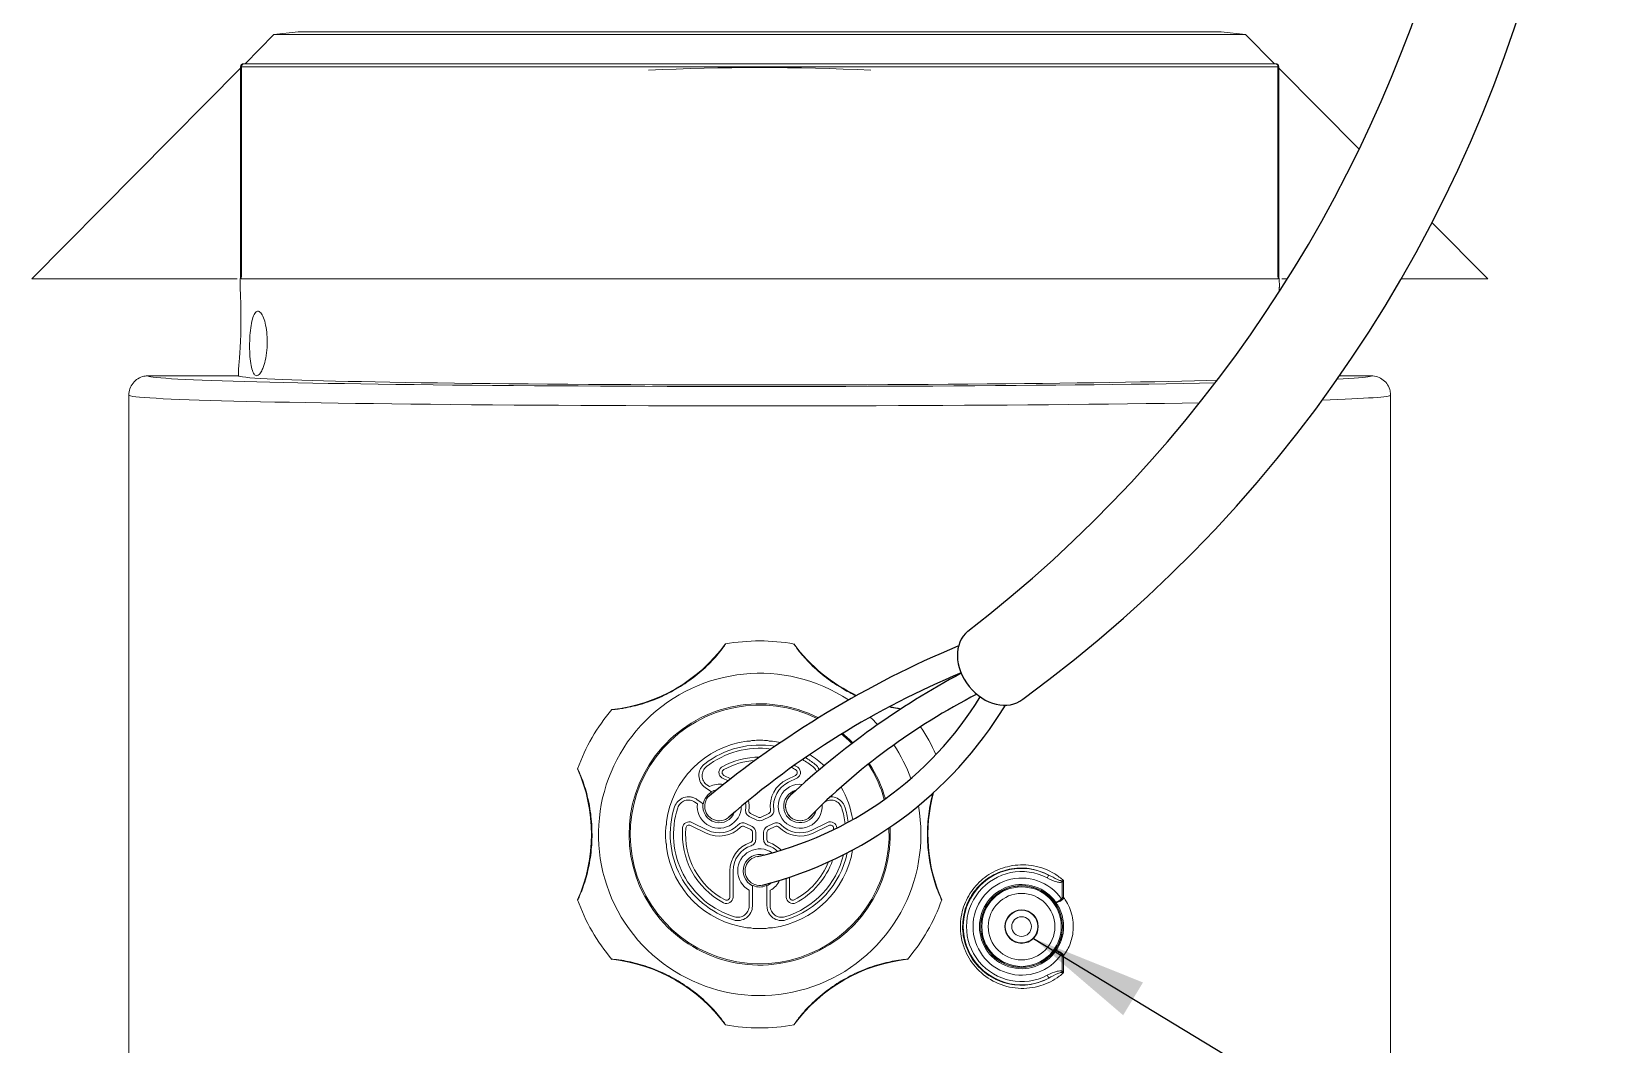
# Model space of a CAD drawing. Header units: inches. Extents: x 2.3 to 15.7, y 0.2 to 14.5.
# Drawn here: x 2.308 to 4.759, y 4.467 to 6.033 of the extents above; entities that cross this region are included whole.
import ezdxf

# ---------------------------------------------------------------- set-up
doc = ezdxf.new("R2010")
doc.units = ezdxf.units.IN
doc.header["$MEASUREMENT"] = 0
doc.layers.add('Dim', color=1, linetype='Continuous')
doc.layers.add('Object', color=4, linetype='Continuous')
doc.styles.get("Standard").update_dxf_attribs({"font": 'romans.shx'})
doc.dimstyles.get("Standard").update_dxf_attribs({"dimtxt": 0.125, "dimasz": 0.18, "dimexe": 0.06, "dimexo": 0.0625, "dimgap": 0.09, "dimtad": 0, "dimtih": 1, "dimtoh": 1, "dimdec": 4, "dimlfac": 2, "dimzin": 0, "dimdsep": 46, "dimlunit": 5, "dimtxsty": 'Standard', "dimcen": 0.09, "dimadec": 0, "dimazin": 0, "dimtfac": 1, "dimtdec": 4, "dimtofl": 0, "dimtmove": 0, "dimatfit": 1, "dimfxl": 0, "dimfrac": 2, "dimtolj": 1, "dimtzin": 0, "dimarcsym": 0})

msp = doc.modelspace()

# ---------------------------------------------------------------- linework, layer by layer
at = {"layer": 'Object', "color": 4, "linetype": 'Continuous', "lineweight": 15}
for p, q in [((2.719386, 6.032754), (2.681807, 6.028364)), ((4.14582, 6.032754), (2.719386, 6.032754)), ((4.183398, 6.028364), (4.14582, 6.032754)), ((2.681807, 6.028364), (2.6372, 5.983364)), ((4.183398, 6.028364), (2.681807, 6.028364)), ((4.228005, 5.983364), (4.183398, 6.028364)), ((2.635349, 5.983364), (4.229857, 5.983364)), ((2.630374, 5.976478), (2.307603, 5.650864)), ((2.630375, 5.978364), (2.630353, 5.655941)), ((4.233377, 5.978276), (2.631829, 5.978276)), ((4.234838, 5.655941), (4.234846, 5.978364)), ((4.359044, 5.851171), (4.234845, 5.976463)), ((4.557603, 5.650864), (4.471453, 5.737772)), ((2.625211, 5.650864), (2.307603, 5.650864)), ((2.62953, 5.638364), (2.629748, 5.650864)), ((2.629571, 5.650864), (2.629712, 5.651062)), ((2.631804, 5.655853), (2.631332, 5.650864)), ((4.233873, 5.650864), (2.631332, 5.650864)), ((4.233873, 5.650864), (4.233402, 5.655853)), ((4.235452, 5.651197), (4.235456, 5.650954)), ((4.235452, 5.651197), (4.235457, 5.650868)), ((4.235458, 5.650864), (4.235676, 5.638364)), ((4.23548, 5.651081), (4.235635, 5.650864)), ((4.248167, 5.650864), (4.239445, 5.650864)), ((4.557603, 5.650864), (4.423805, 5.650864)), ((2.487603, 5.500864), (2.62713, 5.500864)), ((2.627348, 5.513364), (2.62713, 5.500864)), ((4.328321, 5.500864), (4.377603, 5.500864)), ((2.457603, 5.470859), (2.457603, 4.265309)), ((2.457603, 5.470859), (2.457603, 4.264522)), ((4.407603, 3.740885), (4.407603, 5.470859)), ((3.899936, 4.694124), (3.899936, 4.718282)), ((3.902345, 4.720662), (3.902345, 4.694124)), ((3.899936, 4.694124), (3.902345, 4.694124)), ((3.899936, 4.580398), (3.899936, 4.604556)), ((3.902345, 4.604556), (3.899936, 4.604556)), ((3.902345, 4.604556), (3.902345, 4.578018))]:
    msp.add_line(p, q, dxfattribs=at)
at = {"layer": 'Object', "linetype": 'Continuous', "lineweight": 15}
for p, q in [((3.417603, 4.936088), (3.412646, 4.936088)), ((3.452559, 4.936088), (3.447603, 4.936088)), ((3.46556, 4.934417), (3.46556, 4.93442)), ((3.377407, 4.883173), (3.388075, 4.877972)), ((3.474894, 4.876882), (3.487799, 4.883173)), ((3.355253, 4.859517), (3.348253, 4.864399)), ((3.351113, 4.8685), (3.354873, 4.865878)), ((3.383687, 4.874549), (3.375216, 4.878679)), ((3.489989, 4.878679), (3.477085, 4.872388)), ((3.336265, 4.839194), (3.332505, 4.841816)), ((3.335365, 4.845917), (3.342365, 4.841035)), ((3.349894, 4.793973), (3.325694, 4.80577)), ((3.327885, 4.810265), (3.352085, 4.798467)), ((3.411027, 4.80867), (3.420867, 4.803874)), ((3.428221, 4.813901), (3.416389, 4.819669)), ((3.41858, 4.824164), (3.430412, 4.818396)), ((3.434794, 4.818396), (3.446626, 4.824164)), ((3.448817, 4.819669), (3.436985, 4.813901)), ((3.444339, 4.803874), (3.454179, 4.80867)), ((3.513121, 4.798467), (3.537321, 4.810265)), ((3.539512, 4.80577), (3.515312, 4.793973)), ((3.418676, 4.799379), (3.408836, 4.804176)), ((3.421485, 4.783938), (3.421485, 4.794885)), ((3.426485, 4.794885), (3.426485, 4.783938)), ((3.438721, 4.783938), (3.438721, 4.794885)), ((3.443721, 4.794885), (3.443721, 4.783938)), ((3.45637, 4.804176), (3.44653, 4.799379)), ((3.386485, 4.694999), (3.386485, 4.735427)), ((3.391485, 4.735427), (3.391485, 4.694999)), ((3.421337, 4.709468), (3.421337, 4.681153)), ((3.443869, 4.681153), (3.443869, 4.709468)), ((3.473721, 4.694999), (3.473721, 4.724084)), ((3.478721, 4.725723), (3.478721, 4.694999)), ((3.416337, 4.681153), (3.416337, 4.705517)), ((3.448868, 4.705517), (3.448868, 4.681153)), ((3.412646, 4.647598), (3.417603, 4.647598)), ((3.447603, 4.647598), (3.452559, 4.647598))]:
    msp.add_line(p, q, dxfattribs=at)
at = {"layer": 'Object', "color": 4, "linetype": 'Continuous', "lineweight": 15, "flags": 128}
for points in [[(2.631829, 5.978276), (2.631828, 5.968279), (2.631824, 5.928292), (2.63181, 5.76834), (2.631804, 5.655853)], [(4.233402, 5.655853), (4.233401, 5.66585), (4.233399, 5.705838), (4.233388, 5.865789), (4.233377, 5.978276)], [(3.876945, 4.724632), (3.877394, 4.725486), (3.877826, 4.726308), (3.878226, 4.727066), (3.878577, 4.727734), (3.878867, 4.728284), (3.879084, 4.728697), (3.879222, 4.728958), (3.879273, 4.729056)], [(3.899936, 4.718282), (3.899827, 4.71853), (3.899718, 4.718778), (3.89961, 4.719024), (3.899502, 4.719268), (3.899397, 4.719509), (3.899292, 4.719746), (3.89919, 4.71998), (3.89909, 4.720208)], [(3.899093, 4.691919), (3.899203, 4.691761), (3.899314, 4.691603), (3.899424, 4.691445), (3.899534, 4.691289), (3.899643, 4.691133), (3.899751, 4.690978), (3.899859, 4.690825), (3.899965, 4.690673)], [(3.899965, 4.608006), (3.899859, 4.607855), (3.899751, 4.607702), (3.899643, 4.607547), (3.899534, 4.607391), (3.899424, 4.607234), (3.899314, 4.607077), (3.899203, 4.606919), (3.899093, 4.606761)], [(3.876945, 4.574048), (3.877394, 4.573194), (3.877826, 4.572372), (3.878226, 4.571614), (3.878577, 4.570947), (3.878867, 4.570396), (3.879084, 4.569982), (3.879222, 4.569722), (3.879273, 4.569624)], [(3.899936, 4.580398), (3.899827, 4.58015), (3.899718, 4.579902), (3.89961, 4.579656), (3.899502, 4.579412), (3.899397, 4.579171), (3.899292, 4.578934), (3.89919, 4.5787), (3.89909, 4.578472)]]:
    msp.add_lwpolyline(points, dxfattribs=at)
at = {"layer": 'Object', "color": 4, "linetype": 'Continuous', "lineweight": 15}
for radius in [0.063197, 0.061422, 0.051423, 0.025873, 0.025172, 0.015173]:
    msp.add_circle((3.837311, 4.64934), radius, dxfattribs=at)
at = {"layer": 'Object', "color": 3}
for centre, radius, start, end in [((2.590197, 6.712673), 2.118857, 306.116621, 29.59616), ((2.470222, 6.76586), 2.098644, 307.72544, 20.760399)]:
    msp.add_arc(centre, radius, start, end, dxfattribs=at)
at = {"layer": 'Object', "color": 4, "linetype": 'Continuous', "lineweight": 15}
for centre, radius, start, end in [((2.635349, 5.978364), 0.005, 90, 179.996938), ((2.636265, 5.978968), 0.00449, 101.776188, 188.86787), ((4.229857, 5.978364), 0.005, 0.003062, 90), ((4.228941, 5.978968), 0.00449, 351.131997, 78.222828), ((2.63145, 5.984425), 0.00616, 259.701432, 273.529045), ((3.432603, 2.24607), 3.731235, 87.358677, 92.641323), ((4.233657, 5.986087), 0.007816, 267.941187, 278.828502), ((2.631427, 5.661827), 0.005985, 259.549028, 273.610961), ((4.233689, 5.663274), 0.007426, 267.780944, 279.105037), ((3.837311, 4.64934), 0.090086, 62.238124, 297.761876), ((3.837311, 4.64934), 0.085087, 62.238124, 297.761876), ((3.837311, 4.64934), 0.075033, 34.57436, 325.42564), ((3.837311, 4.64934), 0.065034, 35.165389, 324.834611)]:
    msp.add_arc(centre, radius, start, end, dxfattribs=at)
at = {"layer": 'Object', "linetype": 'Continuous', "lineweight": 15}
for centre, radius, start, end in [((3.177603, 5.233516), 0.25, 276.098471, 323.901529), ((3.432603, 4.791843), 0.29912, 79.778564, 100.210411), ((3.687603, 5.233516), 0.25, 216.098471, 245.127826), ((3.432603, 4.791843), 0.24912, 56.533994, 10.206652), ((3.432603, 4.791843), 0.29912, 139.778334, 160.210977), ((3.432603, 4.791843), 0.20192, 63.218445, 3.195645), ((3.432603, 4.791843), 0.2, 63.555614, 2.861676), ((3.687603, 5.233516), 0.25, 257.45179, 261.628278), ((3.432603, 4.791843), 0.24912, 42.935363, 46.712291), ((3.432603, 4.791843), 0.29912, 24.390305, 33.811651), ((3.432646, 4.791843), 0.145625, 97.893898, 172.121374), ((3.432603, 4.791843), 0.138225, 80.144177, 128.146344), ((3.432646, 4.791843), 0.145625, 90.017167, 93.971989), ((3.432559, 4.791843), 0.145625, 86.028011, 89.982833), ((3.432559, 4.791843), 0.145625, 77.228759, 82.106102), ((3.432603, 4.791843), 0.2, 44.525819, 50.845574), ((3.432603, 4.791843), 0.20192, 44.460143, 50.65563), ((3.432603, 4.791843), 0.24912, 20.283846, 33.72463), ((3.432603, 4.791843), 0.133225, 82.361002, 128.146344), ((3.432603, 4.791843), 0.119507, 89.972291, 118.949003), ((3.432603, 4.791843), 0.114507, 93.577239, 118.949003), ((3.432603, 4.791843), 0.133225, 51.853656, 60.240049), ((3.432603, 4.791843), 0.138225, 51.853656, 59.254349), ((3.432559, 4.791843), 0.145625, 46.842682, 57.903021), ((2.922603, 4.791843), 0.25, 336.098471, 23.901529), ((3.432603, 4.791843), 0.114507, 61.050997, 64.680089), ((3.432603, 4.791843), 0.119507, 61.050997, 63.357373), ((3.432603, 4.791843), 0.2, 15.65394, 32.903641), ((3.432603, 4.791843), 0.20192, 15.851813, 32.956111), ((3.370103, 4.835427), 0.024876, 121.407656, 168.812592), ((3.370103, 4.835427), 0.0225, 117.531542, 311.672717), ((3.370103, 4.835427), 0.0225, 117.531542, 311.672717), ((3.370103, 4.835427), 0.034047, 79.202613, 116.57228), ((3.370103, 4.835427), 0.025488, 98.931368, 118.984834), ((3.495103, 4.835427), 0.046118, 115.989234, 187.609653), ((3.495103, 4.835427), 0.041118, 115.989234, 187.609653), ((3.495103, 4.835427), 0.034047, 83.73362, 4.36945), ((3.495103, 4.835427), 0.025488, 104.622314, 345.355014), ((3.432559, 4.791843), 0.145625, 9.038826, 30.212358), ((3.942603, 4.791843), 0.25, 165.084239, 203.901529), ((3.432603, 4.791843), 0.138225, 162.073904, 253.03622), ((3.432603, 4.791843), 0.133225, 162.073904, 253.03622), ((3.370103, 4.835427), 0.034047, 173.647968, 359.295681), ((3.370103, 4.835427), 0.025488, 171.235415, 338.980243), ((3.370103, 4.835427), 0.041118, 352.390347, 7.29161), ((3.370103, 4.835427), 0.046118, 352.390347, 11.138336), ((3.495103, 4.835427), 0.0225, 130.916084, 303.135748), ((3.495103, 4.835427), 0.0225, 130.916084, 327.485831), ((3.432603, 4.791843), 0.133225, 7.12301, 17.926096), ((3.432603, 4.791843), 0.138225, 7.926555, 17.926096), ((3.145221, 4.809305), 0.143196, 358.999687, 1.000313), ((3.370103, 4.835427), 0.041118, 244.010766, 315.631185), ((3.432603, 4.82289), 0.01, 244.011298, 295.988702), ((3.432603, 4.82289), 0.005, 244.01183, 295.98817), ((3.495103, 4.835427), 0.041118, 224.368815, 295.989234), ((3.432603, 4.791843), 0.119507, 175.058503, 242.173068), ((3.432603, 4.791843), 0.114507, 175.058503, 242.173068), ((3.370103, 4.835427), 0.046118, 244.010766, 315.631185), ((3.416485, 4.794885), 0.01, 0.000682, 64.010085), ((3.448721, 4.794885), 0.01, 115.989915, 179.999318), ((3.495103, 4.835427), 0.046118, 224.368815, 295.989234), ((3.432603, 4.791843), 0.114507, 3.690905, 4.941497), ((3.432603, 4.791843), 0.119507, 4.683998, 4.941497), ((3.145227, 4.774382), 0.143191, 358.99965, 1.00035), ((3.432646, 4.791843), 0.145625, 187.878626, 262.106102), ((3.432603, 4.735427), 0.046118, 108.379581, 180), ((3.432603, 4.735427), 0.041118, 108.379581, 180), ((3.432603, 4.735427), 0.034047, 55.268074, 241.462156), ((3.432603, 4.735427), 0.025488, 75.03528, 243.87471), ((3.432603, 4.735427), 0.0225, 98.522033, 290.729479), ((3.432603, 4.735427), 0.0225, 98.522033, 290.729479), ((3.432603, 4.735427), 0.041118, 47.564122, 71.620419), ((3.432603, 4.735427), 0.046118, 43.901339, 71.620419), ((3.432559, 4.791843), 0.145625, 277.893898, 350.461455), ((3.432603, 4.791843), 0.133225, 286.96378, 346.33399), ((3.432603, 4.791843), 0.138225, 286.96378, 348.094863), ((3.432603, 4.791843), 0.114507, 297.826932, 338.187118), ((3.432603, 4.791843), 0.119507, 297.826932, 340.659493), ((3.432603, 4.735427), 0.024876, 246.297532, 293.702468), ((3.432603, 4.735427), 0.025488, 296.12529, 313.696291), ((3.432603, 4.735427), 0.034047, 298.537844, 334.627479), ((3.432603, 4.791843), 0.29912, 199.778371, 220.210666), ((3.432603, 4.791843), 0.29912, 319.779865, 340.211861), ((3.432646, 4.791843), 0.145625, 266.028011, 269.982833), ((3.432559, 4.791843), 0.145625, 270.017167, 273.971989), ((3.177603, 4.35017), 0.25, 36.098471, 83.901529), ((3.687603, 4.35017), 0.25, 96.098471, 143.901529), ((3.432603, 4.791843), 0.29912, 259.778829, 280.211546)]:
    msp.add_arc(centre, radius, start, end, dxfattribs=at)
at = {"layer": 'Object'}
for centre, radius, start, end in [((4.333412, 3.661677), 1.540466, 112.703907, 129.54786), ((4.240186, 3.842086), 1.29802, 112.48566, 131.207695), ((4.339712, 3.929375), 1.261152, 118.18946, 132.952895), ((3.306691, 5.292005), 0.548206, 282.920458, 328.366434), ((4.22821, 4.110231), 1.009208, 117.118279, 135.580191), ((3.283346, 5.313248), 0.619158, 284.38284, 328.705108)]:
    msp.add_arc(centre, radius, start, end, dxfattribs=at)
at = {"layer": 'Object', "color": 4, "linetype": 'Continuous', "lineweight": 15}
for centre, major_axis, ratio, start_param, end_param in [((3.432603, 5.500854), (0.945, 0), 0.01745506, 3.14103861, 3.19405011), ((3.432603, 5.500854), (0.945, 0), 0.01745506, 3.19405011, 5.5525375), ((3.432603, 5.500859), (0.805473, 0), 0.01745507, 3.14128797, 5.78365143), ((3.432603, 5.500854), (0.945, 0), 0.01745506, 5.946356, 6.21106418), ((3.432603, 5.500854), (0.945, 0), 0.01745506, 6.21106418, 6.28373935), ((3.432603, 5.470859), (0.975, 0), 0.01691799, 3.14159265, 5.48380875), ((3.432603, 5.470859), (0.975, 0), 0.01691799, 5.81249368, 6.28318531)]:
    msp.add_ellipse(centre, major_axis=major_axis, ratio=ratio, start_param=start_param, end_param=end_param, dxfattribs=at)
at = {"layer": 'Object', "color": 3}
msp.add_ellipse((3.796727, 5.053477), major_axis=(-0.04239, 0.052456), ratio=0.77349587, start_param=0, end_param=3.14159265, dxfattribs=at)
at = {"layer": 'Object', "linetype": 'Continuous', "lineweight": 15}
for centre, major_axis, ratio, start_param, end_param in [((3.377682, 4.846296), (0.015159, 0.021738), 0.8660309, 1.6473679, 1.69376181), ((3.362523, 4.824559), (0.015159, 0.021738), 0.8660309, 1.44783084, 1.49422476), ((3.416485, 4.794885), (0.00424, 0.00265), 0.99996029, 5.72459194, 6.84177867), ((3.448721, 4.794885), (0.00424, -0.00265), 0.99996029, 2.58299929, 3.70018602), ((3.419352, 4.735427), (0.026502, 0), 0.8660309, 4.78896055, 4.83535446), ((3.445853, 4.735427), (0.026502, 0), 0.8660309, 4.5894235, 4.63581741)]:
    msp.add_ellipse(centre, major_axis=major_axis, ratio=ratio, start_param=start_param, end_param=end_param, dxfattribs=at)
at = {"layer": 'Object', "color": 4, "linetype": 'Continuous', "lineweight": 15}
for points, knots in [([(2.63031, 5.655942), (2.630314, 5.655422), (2.630328, 5.653674), (2.629948, 5.652037), (2.629682, 5.650886)], [0, 0, 0, 0, 0.29741628, 1, 1, 1, 1]), ([(4.235528, 5.65088), (4.235378, 5.651428), (4.234942, 5.653013), (4.234937, 5.654788), (4.234933, 5.655949)], [0, 0, 0, 0, 0.34549203, 1, 1, 1, 1]), ([(2.627348, 5.513364), (2.627415, 5.514051), (2.627549, 5.515426), (2.628499, 5.526143), (2.629628, 5.541949), (2.630591, 5.561743), (2.63106, 5.583097), (2.630954, 5.603608), (2.630437, 5.621006), (2.629837, 5.633278), (2.629553, 5.637976), (2.629534, 5.638287), (2.62953, 5.638364)], [0, 0, 0, 0, 0.10703834, 0.214067, 0.32138677, 0.42898175, 0.536392, 0.64347108, 0.75053476, 0.85783701, 0.96522426, 1, 1, 1, 1]), ([(4.23524, 5.63051), (4.235272, 5.631139), (4.235471, 5.634971), (4.235653, 5.637986), (4.235671, 5.63829), (4.235676, 5.638364)], [0.838750582, 0.838750582, 0.838750582, 0.838750582, 0.858484293, 0.965870789, 1, 1, 1, 1]), ([(2.664675, 5.512082), (2.666026, 5.515998), (2.66873, 5.523836), (2.671166, 5.539879), (2.67177, 5.556613), (2.670514, 5.572388), (2.667719, 5.585817), (2.663741, 5.595838), (2.659068, 5.601183), (2.654335, 5.600768), (2.650171, 5.594321), (2.646997, 5.582685), (2.644973, 5.567501), (2.644111, 5.550671), (2.644396, 5.534066), (2.645827, 5.519403), (2.64839, 5.508163), (2.65202, 5.50148), (2.6565, 5.50026), (2.660972, 5.504132), (2.66359, 5.509752), (2.664675, 5.512082)], [0, 0, 0, 0, 0.05372596, 0.10753469, 0.15929902, 0.2093793, 0.2598288, 0.31230186, 0.36723196, 0.42370001, 0.48011641, 0.53531046, 0.58901696, 0.64156264, 0.69343555, 0.74511695, 0.7971175, 0.85002289, 0.90438251, 0.96035339, 1, 1, 1, 1]), ([(2.457603, 5.470859), (2.457934, 5.474233), (2.458598, 5.48098), (2.463771, 5.489972), (2.471385, 5.496758), (2.47982, 5.500352), (2.485393, 5.500718), (2.487603, 5.500864)], [0, 0, 0, 0, 0.21473512, 0.42946658, 0.64418458, 0.85887545, 1, 1, 1, 1]), ([(4.377603, 5.500864), (4.380975, 5.500532), (4.38772, 5.499869), (4.396709, 5.494697), (4.403494, 5.487085), (4.40709, 5.478648), (4.407457, 5.473072), (4.407603, 5.470859)], [0, 0, 0, 0, 0.21465306, 0.42930581, 0.64397427, 0.85867553, 1, 1, 1, 1]), ([(3.902345, 4.578018), (3.900112, 4.576151), (3.889532, 4.567304), (3.866444, 4.555995), (3.832003, 4.551872), (3.79703, 4.560841), (3.76802, 4.581705), (3.751272, 4.607022), (3.742885, 4.633887), (3.741859, 4.661421), (3.750653, 4.691186), (3.768335, 4.71662), (3.793302, 4.735362), (3.823723, 4.745487), (3.856996, 4.744983), (3.884061, 4.735154), (3.897842, 4.72423), (3.902345, 4.720662)], [0, 0, 0, 0, 0.02040682, 0.09668394, 0.18003283, 0.26430259, 0.34363839, 0.4165988, 0.45959812, 0.52536827, 0.59115645, 0.65746988, 0.72606695, 0.79865228, 0.87660012, 0.95968566, 1, 1, 1, 1]), ([(3.879273, 4.729056), (3.870644, 4.732728), (3.852498, 4.740449), (3.822494, 4.740344), (3.793881, 4.730914), (3.770301, 4.713118), (3.753618, 4.689015), (3.745319, 4.660793), (3.746287, 4.634691), (3.754202, 4.609219), (3.770006, 4.585221), (3.797407, 4.56542), (3.830305, 4.557074), (3.858708, 4.560077), (3.873993, 4.567173), (3.879273, 4.569624)], [0, 0, 0, 0, 0.079182173, 0.166500854, 0.247682263, 0.324291456, 0.398286617, 0.471673181, 0.545035507, 0.593001445, 0.674410719, 0.76301977, 0.85730227, 0.950707748, 1, 1, 1, 1]), ([(3.837406, 4.712334), (3.834061, 4.712177), (3.823958, 4.711703), (3.807368, 4.706011), (3.790451, 4.693219), (3.778572, 4.675208), (3.773321, 4.654306), (3.775286, 4.632839), (3.784243, 4.613235), (3.799185, 4.5977), (3.818425, 4.587986), (3.839811, 4.585187), (3.860867, 4.589625), (3.87946, 4.600785), (3.892592, 4.617464), (3.899322, 4.631639), (3.89931, 4.63951), (3.899309, 4.640319)], [0, 0, 0, 0, 0.03500819, 0.10572248, 0.17955149, 0.25337345, 0.32718558, 0.4009908, 0.47479446, 0.54860203, 0.62241858, 0.69624444, 0.77007548, 0.84390574, 0.9177301, 0.99154498, 1, 1, 1, 1]), ([(3.892926, 4.678874), (3.892902, 4.678949), (3.89075, 4.685431), (3.884324, 4.689948), (3.875795, 4.701174), (3.862167, 4.70798), (3.847222, 4.712133), (3.838784, 4.712306), (3.837406, 4.712334)], [0, 0, 0, 0, 0.003471, 0.30201972, 0.31532173, 0.62720689, 0.93912918, 1, 1, 1, 1]), ([(3.899936, 4.718282), (3.899098, 4.71806), (3.896366, 4.717339), (3.888191, 4.719204), (3.881697, 4.722338), (3.876945, 4.724632)], [0, 0, 0, 0, 0.106006758, 0.345808045, 1, 1, 1, 1]), ([(3.879273, 4.729056), (3.883673, 4.726763), (3.889538, 4.723706), (3.896192, 4.72041), (3.898483, 4.72025), (3.89909, 4.720208)], [0, 0, 0, 0, 0.68818138, 0.91745363, 1, 1, 1, 1]), ([(3.89909, 4.720208), (3.899921, 4.720316), (3.901018, 4.720459), (3.90205, 4.720616), (3.902315, 4.720657), (3.902345, 4.720662)], [0, 0, 0, 0, 0.73633759, 0.97086998, 1, 1, 1, 1]), ([(3.902345, 4.720662), (3.902323, 4.720638), (3.902131, 4.720425), (3.901383, 4.719618), (3.90056, 4.718858), (3.899936, 4.718282)], [0, 0, 0, 0, 0.02969082, 0.26469277, 1, 1, 1, 1]), ([(3.899093, 4.691919), (3.898173, 4.691291), (3.896336, 4.690035), (3.893826, 4.688445), (3.891853, 4.687294), (3.890802, 4.686796), (3.890523, 4.686761), (3.89048, 4.686793), (3.890476, 4.686795)], [0, 0, 0, 0, 0.214725955, 0.429048623, 0.643794059, 0.860482198, 0.988789018, 1, 1, 1, 1]), ([(3.899965, 4.690673), (3.89904, 4.690052), (3.897193, 4.688811), (3.894542, 4.687424), (3.892344, 4.686592), (3.891044, 4.686453), (3.890595, 4.686658), (3.890486, 4.686785), (3.890476, 4.686795)], [0, 0, 0, 0, 0.21472528, 0.42904817, 0.64379428, 0.86047933, 0.9882414, 1, 1, 1, 1]), ([(3.890476, 4.611884), (3.890579, 4.612033), (3.894258, 4.617359), (3.900125, 4.629258), (3.902813, 4.64658), (3.901155, 4.665), (3.896413, 4.677816), (3.891388, 4.685417), (3.890476, 4.686795)], [0, 0, 0, 0, 0.00711158, 0.25431854, 0.5000582, 0.64296711, 0.93526392, 1, 1, 1, 1]), ([(3.899093, 4.691919), (3.89915, 4.691963), (3.899355, 4.69212), (3.899676, 4.692566), (3.899902, 4.693287), (3.899925, 4.693846), (3.899936, 4.694124)], [0, 0, 0, 0, 0.08901115, 0.31590518, 0.65914558, 1, 1, 1, 1]), ([(3.902345, 4.694124), (3.902201, 4.693718), (3.901895, 4.692853), (3.901186, 4.691773), (3.900486, 4.69106), (3.900081, 4.69076), (3.899965, 4.690673)], [0, 0, 0, 0, 0.30432546, 0.647459391, 0.898544262, 1, 1, 1, 1]), ([(3.902345, 4.694124), (3.903805, 4.692026), (3.910216, 4.682813), (3.915948, 4.667364), (3.917882, 4.64616), (3.914752, 4.626243), (3.907634, 4.611844), (3.902847, 4.605247), (3.902345, 4.604556)], [0, 0, 0, 0, 0.082538, 0.36247636, 0.4999286, 0.73614083, 0.97233618, 1, 1, 1, 1]), ([(3.899561, 4.658309), (3.899532, 4.658871), (3.899429, 4.660867), (3.898621, 4.662717), (3.89804, 4.664046)], [0, 0, 0, 0, 0.28111732, 1, 1, 1, 1]), ([(3.890476, 4.611884), (3.890486, 4.611895), (3.890595, 4.612022), (3.891044, 4.612227), (3.892344, 4.612088), (3.894541, 4.611255), (3.897193, 4.609869), (3.89904, 4.608628), (3.899965, 4.608006)], [0, 0, 0, 0, 0.011758498, 0.139521512, 0.3562046, 0.570953388, 0.785266509, 1, 1, 1, 1]), ([(3.890476, 4.611884), (3.89048, 4.611887), (3.890523, 4.61192), (3.890802, 4.611883), (3.891853, 4.611387), (3.893826, 4.610234), (3.896336, 4.608645), (3.898173, 4.607389), (3.899093, 4.606761)], [0, 0, 0, 0, 0.01121183, 0.13951907, 0.3562079, 0.57096045, 0.78528381, 1, 1, 1, 1]), ([(3.899936, 4.604556), (3.899925, 4.604834), (3.899903, 4.605393), (3.899676, 4.606114), (3.899355, 4.60656), (3.89915, 4.606717), (3.899093, 4.606761)], [0, 0, 0, 0, 0.3409394, 0.6840314, 0.91099787, 1, 1, 1, 1]), ([(3.902345, 4.604556), (3.902201, 4.604962), (3.901895, 4.605827), (3.901186, 4.606908), (3.900486, 4.60762), (3.900081, 4.60792), (3.899965, 4.608006)], [0, 0, 0, 0, 0.30438397, 0.64751288, 0.89854575, 1, 1, 1, 1]), ([(3.876945, 4.574048), (3.88191, 4.576523), (3.888112, 4.579615), (3.895781, 4.581023), (3.89845, 4.580944), (3.899622, 4.580513), (3.899936, 4.580398)], [0, 0, 0, 0, 0.67764457, 0.84644548, 0.95893819, 1, 1, 1, 1]), ([(3.89909, 4.578472), (3.898873, 4.578481), (3.897953, 4.578519), (3.895898, 4.577911), (3.889401, 4.575181), (3.883817, 4.572117), (3.879273, 4.569624)], [0, 0, 0, 0, 0.02947504, 0.12490587, 0.28791633, 1, 1, 1, 1]), ([(3.902345, 4.578018), (3.902315, 4.578023), (3.90205, 4.578064), (3.901018, 4.57822), (3.899921, 4.578363), (3.89909, 4.578472)], [0, 0, 0, 0, 0.02914141, 0.26367369, 1, 1, 1, 1]), ([(3.899936, 4.580398), (3.90056, 4.579822), (3.901384, 4.579062), (3.902131, 4.578255), (3.902323, 4.578042), (3.902345, 4.578018)], [0, 0, 0, 0, 0.7352482, 0.97030921, 1, 1, 1, 1])]:
    msp.add_open_spline(points, degree=3, knots=knots, dxfattribs=at)
at = {"layer": 'Object', "linetype": 'Continuous', "lineweight": 15}
for points, knots in [([(3.204162, 4.984931), (3.204049, 4.984871), (3.204257, 4.984845), (3.205282, 4.984864), (3.206116, 4.984911), (3.209394, 4.985171), (3.212676, 4.985513), (3.218502, 4.986332), (3.22062, 4.986659), (3.225019, 4.987412), (3.227303, 4.987837), (3.234351, 4.989268), (3.239356, 4.990444), (3.249358, 4.993153), (3.254386, 4.99469), (3.264428, 4.998126), (3.269465, 5.000034), (3.284332, 5.006232), (3.293893, 5.010972), (3.312336, 5.021629), (3.321218, 5.027545), (3.334014, 5.037332), (3.338182, 5.040743), (3.346201, 5.047753), (3.350089, 5.051387), (3.357424, 5.058698), (3.360864, 5.062366), (3.367223, 5.06957), (3.370099, 5.073064), (3.373704, 5.077684), (3.374792, 5.079126), (3.376642, 5.081644), (3.377419, 5.082738), (3.378656, 5.084537), (3.379108, 5.085229), (3.379631, 5.086098), (3.379713, 5.08629), (3.379604, 5.086222)], [0, 0, 0, 0, 0.03125, 0.03125, 0.0625, 0.0625, 0.125, 0.125, 0.15625, 0.15625, 0.1875, 0.1875, 0.25, 0.25, 0.3125, 0.3125, 0.375, 0.375, 0.5, 0.5, 0.625, 0.625, 0.6875, 0.6875, 0.75, 0.75, 0.8125, 0.8125, 0.875, 0.875, 0.90625, 0.90625, 0.9375, 0.9375, 0.96875, 0.96875, 1, 1, 1, 1]), ([(3.485601, 5.086222), (3.485493, 5.08629), (3.485575, 5.086097), (3.486104, 5.085219), (3.486561, 5.08452), (3.488425, 5.081811), (3.490362, 5.079141), (3.493984, 5.074504), (3.495327, 5.072834), (3.498178, 5.0694), (3.499688, 5.067635), (3.504452, 5.062247), (3.507973, 5.0585), (3.51532, 5.051193), (3.519165, 5.047607), (3.527162, 5.040628), (3.531332, 5.03722), (3.544133, 5.027444), (3.553019, 5.021534), (3.568513, 5.012596), (3.574938, 5.009251), (3.581524, 5.006184)], [0, 0, 0, 0, 0.03125, 0.03125, 0.0625, 0.0625, 0.125, 0.125, 0.15625, 0.15625, 0.1875, 0.1875, 0.25, 0.25, 0.3125, 0.3125, 0.375, 0.375, 0.5, 0.5, 0.584938462, 0.584938462, 0.584938462, 0.584938462]), ([(3.632346, 4.988989), (3.633481, 4.988742), (3.634607, 4.988505), (3.640432, 4.987327), (3.644895, 4.986584), (3.649396, 4.985954), (3.650013, 4.985871), (3.650612, 4.985793)], [0.7976972222, 0.7976972222, 0.7976972222, 0.7976972222, 0.8125, 0.8125, 0.875, 0.875, 0.8852143431, 0.8852143431, 0.8852143431, 0.8852143431]), ([(3.422559, 4.937118), (3.421246, 4.936936), (3.419978, 4.936679), (3.418151, 4.936248), (3.417603, 4.936088), (3.417603, 4.936088)], [0, 0, 0, 0, 0.5, 0.5, 1, 1, 1, 1]), ([(3.447603, 4.936088), (3.447603, 4.936088), (3.447056, 4.936247), (3.445232, 4.936678), (3.44396, 4.936936), (3.442646, 4.937118)], [0, 0, 0, 0, 0.5, 0.5, 1, 1, 1, 1]), ([(3.151164, 4.690552), (3.151159, 4.690424), (3.151285, 4.690591), (3.151781, 4.691488), (3.152158, 4.692234), (3.153572, 4.695203), (3.154916, 4.698216), (3.15712, 4.703671), (3.157896, 4.705669), (3.159444, 4.709855), (3.160217, 4.712045), (3.162502, 4.718865), (3.163986, 4.723787), (3.166641, 4.733804), (3.167824, 4.738926), (3.16987, 4.749341), (3.170736, 4.754657), (3.172802, 4.770631), (3.173477, 4.781281), (3.173469, 4.802581), (3.172786, 4.813232), (3.170709, 4.829207), (3.169839, 4.834522), (3.167778, 4.844972), (3.166574, 4.850156), (3.16391, 4.860163), (3.162453, 4.864977), (3.159394, 4.874086), (3.157807, 4.878324), (3.155608, 4.883755), (3.154903, 4.885419), (3.153648, 4.88828), (3.153088, 4.8895), (3.152149, 4.891471), (3.151776, 4.892208), (3.151285, 4.893095), (3.151159, 4.893263), (3.151164, 4.893135)], [0, 0, 0, 0, 0.03125, 0.03125, 0.0625, 0.0625, 0.125, 0.125, 0.15625, 0.15625, 0.1875, 0.1875, 0.25, 0.25, 0.3125, 0.3125, 0.375, 0.375, 0.5, 0.5, 0.625, 0.625, 0.6875, 0.6875, 0.75, 0.75, 0.8125, 0.8125, 0.875, 0.875, 0.90625, 0.90625, 0.9375, 0.9375, 0.96875, 0.96875, 1, 1, 1, 1]), ([(3.347225, 4.900548), (3.345837, 4.899457), (3.344602, 4.898227), (3.34243, 4.895497), (3.341491, 4.893982), (3.339272, 4.889251), (3.338536, 4.885729), (3.338728, 4.878741), (3.339655, 4.875262), (3.342982, 4.86909), (3.345356, 4.866419), (3.348253, 4.864399)], [0, 0, 0, 0, 0.125, 0.125, 0.25, 0.25, 0.5, 0.5, 0.75, 0.75, 1, 1, 1, 1]), ([(3.351113, 4.8685), (3.34886, 4.870071), (3.347013, 4.872149), (3.344425, 4.876949), (3.343704, 4.879655), (3.343555, 4.88509), (3.344127, 4.887829), (3.346428, 4.892736), (3.348153, 4.894919), (3.350313, 4.896616)], [0, 0, 0, 0, 0.25, 0.25, 0.5, 0.5, 0.75, 0.75, 1, 1, 1, 1]), ([(3.375216, 4.878679), (3.373566, 4.879483), (3.37217, 4.880732), (3.37021, 4.883777), (3.369649, 4.88559), (3.369554, 4.889222), (3.37001, 4.891042), (3.371817, 4.894207), (3.373152, 4.895529), (3.374758, 4.896418)], [0, 0, 0, 0, 0.25, 0.25, 0.5, 0.5, 0.75, 0.75, 1, 1, 1, 1]), ([(3.377178, 4.892043), (3.375572, 4.891154), (3.374552, 4.889353), (3.374647, 4.885721), (3.375757, 4.883977), (3.377407, 4.883173)], [0, 0, 0, 0, 0.5, 0.5, 1, 1, 1, 1]), ([(3.487799, 4.883173), (3.489448, 4.883977), (3.49056, 4.885723), (3.490653, 4.889356), (3.489634, 4.891154), (3.488028, 4.892043)], [0, 0, 0, 0, 0.5, 0.5, 1, 1, 1, 1]), ([(3.490448, 4.896418), (3.492054, 4.895529), (3.493384, 4.89421), (3.495184, 4.891068), (3.495651, 4.889228), (3.495558, 4.885596), (3.495008, 4.883802), (3.493041, 4.880735), (3.491639, 4.879483), (3.489989, 4.878679)], [0, 0, 0, 0, 0.25, 0.25, 0.5, 0.5, 0.75, 0.75, 1, 1, 1, 1]), ([(3.514892, 4.896616), (3.517052, 4.894919), (3.518778, 4.89274), (3.52022, 4.889657), (3.520471, 4.889027), (3.520684, 4.888385)], [0, 0, 0, 0, 0.25, 0.25, 0.312086425, 0.312086425, 0.312086425, 0.312086425]), ([(3.52472, 4.891816), (3.524637, 4.892009), (3.52455, 4.8922), (3.522976, 4.895565), (3.520758, 4.898367), (3.51798, 4.900548)], [0.73505445, 0.73505445, 0.73505445, 0.73505445, 0.75, 0.75, 1, 1, 1, 1]), ([(3.699986, 4.855244), (3.699955, 4.855126), (3.699923, 4.855009), (3.698565, 4.849883), (3.697382, 4.84476), (3.695336, 4.834345), (3.69447, 4.82903), (3.692404, 4.813055), (3.691729, 4.802405), (3.691736, 4.781105), (3.692419, 4.770455), (3.694497, 4.754479), (3.695366, 4.749164), (3.697428, 4.738715), (3.698631, 4.73353), (3.701296, 4.723523), (3.702752, 4.718709), (3.705811, 4.7096), (3.707399, 4.705363), (3.709598, 4.699931), (3.710302, 4.698268), (3.711558, 4.695406), (3.712117, 4.694186), (3.713056, 4.692216), (3.71343, 4.691478), (3.713921, 4.690591), (3.714047, 4.690424), (3.714042, 4.690552)], [0.24853086, 0.24853086, 0.24853086, 0.24853086, 0.25, 0.25, 0.3125, 0.3125, 0.375, 0.375, 0.5, 0.5, 0.625, 0.625, 0.6875, 0.6875, 0.75, 0.75, 0.8125, 0.8125, 0.875, 0.875, 0.90625, 0.90625, 0.9375, 0.9375, 0.96875, 0.96875, 1, 1, 1, 1]), ([(3.335365, 4.845917), (3.333916, 4.846927), (3.332379, 4.847749), (3.329134, 4.84903), (3.327412, 4.849487), (3.322238, 4.850228), (3.318655, 4.849905), (3.312028, 4.847683), (3.30897, 4.845781), (3.304038, 4.840797), (3.302175, 4.837747), (3.301088, 4.834387)], [0, 0, 0, 0, 0.125, 0.125, 0.25, 0.25, 0.5, 0.5, 0.75, 0.75, 1, 1, 1, 1]), ([(3.305845, 4.832849), (3.306691, 4.835462), (3.308139, 4.837834), (3.311975, 4.84171), (3.314354, 4.84319), (3.319509, 4.844918), (3.322295, 4.845169), (3.32766, 4.8444), (3.330252, 4.843387), (3.332505, 4.841816)], [0, 0, 0, 0, 0.25, 0.25, 0.5, 0.5, 0.75, 0.75, 1, 1, 1, 1]), ([(3.533713, 4.842471), (3.535715, 4.843671), (3.537937, 4.844458), (3.542941, 4.845172), (3.545729, 4.844913), (3.550881, 4.843175), (3.553253, 4.84169), (3.557062, 4.837835), (3.558515, 4.835462), (3.55936, 4.832849)], [0.03665383, 0.03665383, 0.03665383, 0.03665383, 0.25, 0.25, 0.5, 0.5, 0.75, 0.75, 1, 1, 1, 1]), ([(3.564117, 4.834387), (3.563574, 4.836067), (3.562846, 4.837651), (3.561035, 4.840633), (3.559938, 4.842038), (3.556265, 4.845755), (3.553215, 4.847663), (3.547267, 4.84967), (3.544457, 4.850063), (3.541669, 4.849936)], [0, 0, 0, 0, 0.125, 0.125, 0.25, 0.25, 0.5, 0.5, 0.69904094, 0.69904094, 0.69904094, 0.69904094]), ([(3.288396, 4.806805), (3.288408, 4.806805), (3.288253, 4.806249), (3.287819, 4.804403), (3.287555, 4.803119), (3.287362, 4.801799)], [0, 0, 0, 0, 0.5, 0.5, 1, 1, 1, 1]), ([(3.31354, 4.802137), (3.313821, 4.805385), (3.31575, 4.808374), (3.321383, 4.811571), (3.324955, 4.811693), (3.327885, 4.810265)], [0, 0, 0, 0, 0.5, 0.5, 1, 1, 1, 1]), ([(3.325694, 4.80577), (3.324229, 4.806484), (3.322443, 4.806424), (3.319626, 4.804825), (3.318662, 4.80333), (3.318522, 4.801707)], [0, 0, 0, 0, 0.5, 0.5, 1, 1, 1, 1]), ([(3.399496, 4.806675), (3.400966, 4.808177), (3.402875, 4.809176), (3.406986, 4.809891), (3.409138, 4.809591), (3.411027, 4.808671)], [0, 0, 0, 0, 0.5, 0.5, 1, 1, 1, 1]), ([(3.416389, 4.819669), (3.4145, 4.82059), (3.412949, 4.822087), (3.410974, 4.825763), (3.410581, 4.8279), (3.410859, 4.829982)], [0, 0, 0, 0, 0.5, 0.5, 1, 1, 1, 1]), ([(3.415815, 4.82932), (3.415676, 4.828279), (3.415873, 4.82721), (3.41686, 4.825373), (3.417635, 4.824624), (3.41858, 4.824164)], [0, 0, 0, 0, 0.5, 0.5, 1, 1, 1, 1]), ([(3.446626, 4.824164), (3.44757, 4.824624), (3.448351, 4.825379), (3.449335, 4.827219), (3.44953, 4.828279), (3.449391, 4.82932)], [0, 0, 0, 0, 0.5, 0.5, 1, 1, 1, 1]), ([(3.454347, 4.829982), (3.454625, 4.8279), (3.454236, 4.82578), (3.452268, 4.822101), (3.450706, 4.82059), (3.448817, 4.819669)], [0, 0, 0, 0, 0.5, 0.5, 1, 1, 1, 1]), ([(3.454179, 4.808671), (3.456068, 4.809591), (3.458202, 4.809891), (3.462314, 4.809183), (3.46424, 4.808177), (3.465709, 4.806675)], [0, 0, 0, 0, 0.5, 0.5, 1, 1, 1, 1]), ([(3.537321, 4.810265), (3.540251, 4.811693), (3.543806, 4.811575), (3.549444, 4.808386), (3.551385, 4.805385), (3.551665, 4.802137)], [0, 0, 0, 0, 0.5, 0.5, 1, 1, 1, 1]), ([(3.546684, 4.801707), (3.546544, 4.80333), (3.545573, 4.804831), (3.542755, 4.806425), (3.540977, 4.806484), (3.539512, 4.80577)], [0, 0, 0, 0, 0.5, 0.5, 1, 1, 1, 1]), ([(3.287362, 4.781887), (3.287555, 4.780568), (3.287818, 4.779288), (3.288252, 4.777439), (3.288408, 4.776881), (3.288396, 4.776881)], [0, 0, 0, 0, 0.5, 0.5, 1, 1, 1, 1]), ([(3.408836, 4.804176), (3.407891, 4.804637), (3.406815, 4.804787), (3.40476, 4.804429), (3.403805, 4.803929), (3.40307, 4.803178)], [0, 0, 0, 0, 0.5, 0.5, 1, 1, 1, 1]), ([(3.418061, 4.779193), (3.419058, 4.779524), (3.419932, 4.780169), (3.421152, 4.781862), (3.421485, 4.782887), (3.421485, 4.783938)], [0, 0, 0, 0, 0.5, 0.5, 1, 1, 1, 1]), ([(3.426485, 4.783938), (3.426485, 4.781836), (3.425818, 4.779787), (3.42338, 4.776401), (3.421632, 4.775111), (3.419638, 4.774448)], [0, 0, 0, 0, 0.5, 0.5, 1, 1, 1, 1]), ([(3.445568, 4.774448), (3.443574, 4.775111), (3.441838, 4.776389), (3.439394, 4.779771), (3.438721, 4.781836), (3.438721, 4.783938)], [0, 0, 0, 0, 0.5, 0.5, 1, 1, 1, 1]), ([(3.443721, 4.783938), (3.443721, 4.782887), (3.444058, 4.781854), (3.44528, 4.780164), (3.446147, 4.779524), (3.447144, 4.779193)], [0, 0, 0, 0, 0.5, 0.5, 1, 1, 1, 1]), ([(3.462135, 4.803178), (3.4614, 4.803929), (3.460437, 4.804432), (3.458382, 4.804786), (3.457314, 4.804637), (3.45637, 4.804176)], [0, 0, 0, 0, 0.5, 0.5, 1, 1, 1, 1]), ([(3.391485, 4.694999), (3.391485, 4.691538), (3.389601, 4.688214), (3.383686, 4.684652), (3.379878, 4.68454), (3.376817, 4.686156)], [0, 0, 0, 0, 0.5, 0.5, 1, 1, 1, 1]), ([(3.379151, 4.690578), (3.380681, 4.68977), (3.382586, 4.689826), (3.385543, 4.691607), (3.386485, 4.693269), (3.386485, 4.694999)], [0, 0, 0, 0, 0.5, 0.5, 1, 1, 1, 1]), ([(3.488389, 4.686156), (3.485328, 4.68454), (3.481509, 4.684654), (3.475598, 4.688222), (3.473721, 4.691538), (3.473721, 4.694999)], [0, 0, 0, 0, 0.5, 0.5, 1, 1, 1, 1]), ([(3.478721, 4.694999), (3.478721, 4.693269), (3.479659, 4.691611), (3.482615, 4.689827), (3.484524, 4.68977), (3.486055, 4.690578)], [0, 0, 0, 0, 0.5, 0.5, 1, 1, 1, 1]), ([(3.392273, 4.659633), (3.393962, 4.659118), (3.395678, 4.658809), (3.399159, 4.658589), (3.400939, 4.658685), (3.406089, 4.659571), (3.409399, 4.660981), (3.415021, 4.665136), (3.417345, 4.667886), (3.420504, 4.674147), (3.421337, 4.677621), (3.421337, 4.681153)], [0, 0, 0, 0, 0.125, 0.125, 0.25, 0.25, 0.5, 0.5, 0.75, 0.75, 1, 1, 1, 1]), ([(3.416337, 4.681153), (3.416337, 4.678406), (3.415689, 4.675703), (3.413232, 4.670834), (3.411425, 4.668695), (3.407052, 4.665464), (3.404478, 4.664367), (3.399137, 4.663447), (3.396359, 4.663614), (3.393732, 4.664415)], [0, 0, 0, 0, 0.25, 0.25, 0.5, 0.5, 0.75, 0.75, 1, 1, 1, 1]), ([(3.443869, 4.681153), (3.443869, 4.679387), (3.444074, 4.677656), (3.444879, 4.674262), (3.44549, 4.672588), (3.447841, 4.66792), (3.450155, 4.665166), (3.455769, 4.661001), (3.459078, 4.659581), (3.465988, 4.658385), (3.469554, 4.658602), (3.472932, 4.659633)], [0, 0, 0, 0, 0.125, 0.125, 0.25, 0.25, 0.5, 0.5, 0.75, 0.75, 1, 1, 1, 1]), ([(3.471473, 4.664415), (3.468846, 4.663614), (3.466072, 4.663445), (3.460698, 4.664374), (3.458124, 4.665479), (3.453758, 4.668718), (3.451958, 4.670861), (3.44952, 4.675701), (3.448868, 4.678406), (3.448868, 4.681153)], [0, 0, 0, 0, 0.25, 0.25, 0.5, 0.5, 0.75, 0.75, 1, 1, 1, 1]), ([(3.417603, 4.647598), (3.417603, 4.647598), (3.41815, 4.647439), (3.419974, 4.647008), (3.421246, 4.64675), (3.422559, 4.646568)], [0, 0, 0, 0, 0.5, 0.5, 1, 1, 1, 1]), ([(3.442646, 4.646568), (3.44396, 4.64675), (3.445228, 4.647007), (3.447054, 4.647439), (3.447603, 4.647598), (3.447603, 4.647598)], [0, 0, 0, 0, 0.5, 0.5, 1, 1, 1, 1]), ([(3.379604, 4.497464), (3.379713, 4.497396), (3.379631, 4.497589), (3.379102, 4.498467), (3.378645, 4.499166), (3.37678, 4.501875), (3.374843, 4.504546), (3.371221, 4.509182), (3.369879, 4.510853), (3.367027, 4.514286), (3.365517, 4.516051), (3.360753, 4.52144), (3.357233, 4.525187), (3.349885, 4.532493), (3.346041, 4.536079), (3.338044, 4.543059), (3.333874, 4.546466), (3.321072, 4.556243), (3.312187, 4.562153), (3.293736, 4.572796), (3.284172, 4.57753), (3.269297, 4.583718), (3.26426, 4.585623), (3.25418, 4.589062), (3.249088, 4.590612), (3.239089, 4.593309), (3.234192, 4.594454), (3.224774, 4.596359), (3.220311, 4.597103), (3.214507, 4.597915), (3.212714, 4.598136), (3.209608, 4.59848), (3.208272, 4.598605), (3.206096, 4.598777), (3.205271, 4.598822), (3.204257, 4.598841), (3.204049, 4.598815), (3.204162, 4.598755)], [0, 0, 0, 0, 0.03125, 0.03125, 0.0625, 0.0625, 0.125, 0.125, 0.15625, 0.15625, 0.1875, 0.1875, 0.25, 0.25, 0.3125, 0.3125, 0.375, 0.375, 0.5, 0.5, 0.625, 0.625, 0.6875, 0.6875, 0.75, 0.75, 0.8125, 0.8125, 0.875, 0.875, 0.90625, 0.90625, 0.9375, 0.9375, 0.96875, 0.96875, 1, 1, 1, 1]), ([(3.661043, 4.598755), (3.661157, 4.598816), (3.660948, 4.598841), (3.659924, 4.598822), (3.659089, 4.598776), (3.655811, 4.598515), (3.65253, 4.598173), (3.646704, 4.597355), (3.644586, 4.597027), (3.640187, 4.596275), (3.637903, 4.595849), (3.630854, 4.594418), (3.625849, 4.593243), (3.615848, 4.590533), (3.61082, 4.588996), (3.600777, 4.585561), (3.595741, 4.583653), (3.580873, 4.577455), (3.571313, 4.572715), (3.55287, 4.562058), (3.543988, 4.556141), (3.531192, 4.546354), (3.527024, 4.542944), (3.519005, 4.535934), (3.515117, 4.532299), (3.507782, 4.524988), (3.504342, 4.52132), (3.497983, 4.514116), (3.495107, 4.510623), (3.491502, 4.506003), (3.490414, 4.504561), (3.488563, 4.502042), (3.487787, 4.500948), (3.48655, 4.49915), (3.486098, 4.498458), (3.485575, 4.497589), (3.485493, 4.497396), (3.485601, 4.497464)], [0, 0, 0, 0, 0.03125, 0.03125, 0.0625, 0.0625, 0.125, 0.125, 0.15625, 0.15625, 0.1875, 0.1875, 0.25, 0.25, 0.3125, 0.3125, 0.375, 0.375, 0.5, 0.5, 0.625, 0.625, 0.6875, 0.6875, 0.75, 0.75, 0.8125, 0.8125, 0.875, 0.875, 0.90625, 0.90625, 0.9375, 0.9375, 0.96875, 0.96875, 1, 1, 1, 1])]:
    msp.add_open_spline(points, degree=3, knots=knots, dxfattribs=at)
for points in [[(3.355253, 4.859517), (3.35608, 4.858923), (3.356912, 4.858326), (3.357752, 4.857723)], [(3.342365, 4.841035), (3.343208, 4.840465), (3.344057, 4.839891), (3.344912, 4.839311)], [(3.287362, 4.781887), (3.286908, 4.788516), (3.286908, 4.79517), (3.287362, 4.801799)], [(3.421337, 4.709468), (3.421351, 4.710486), (3.421365, 4.71151), (3.421379, 4.712543)], [(3.443869, 4.709468), (3.443854, 4.710486), (3.44384, 4.71151), (3.443826, 4.712543)]]:
    msp.add_open_spline(points, degree=3, dxfattribs=at)

# ---------------------------------------------------------------- leaders
at = {"layer": 'Dim'}
msp.add_leader([(3.855681, 4.630978), (4.611903, 4.172668), (4.759436, 4.172668)], dimstyle='Standard', override={"dimgap": 0.09, "dimtad": 0}, dxfattribs=at)

doc.saveas('drawing.dxf')
